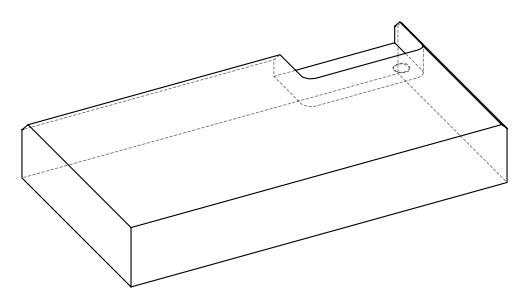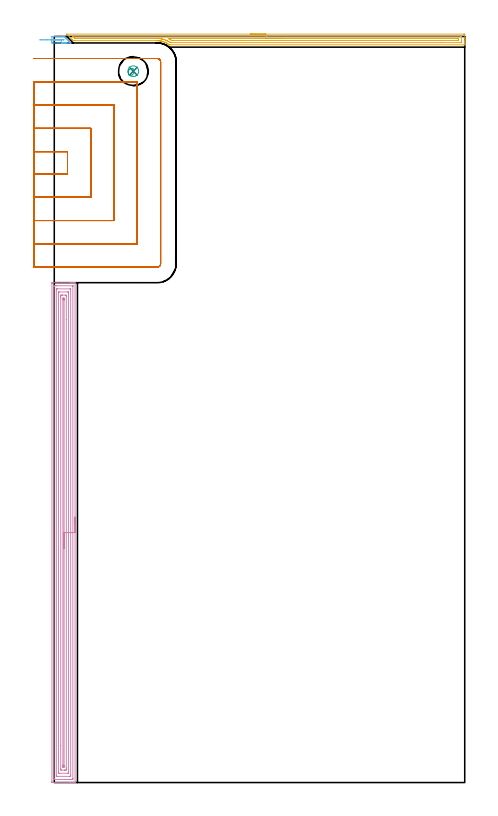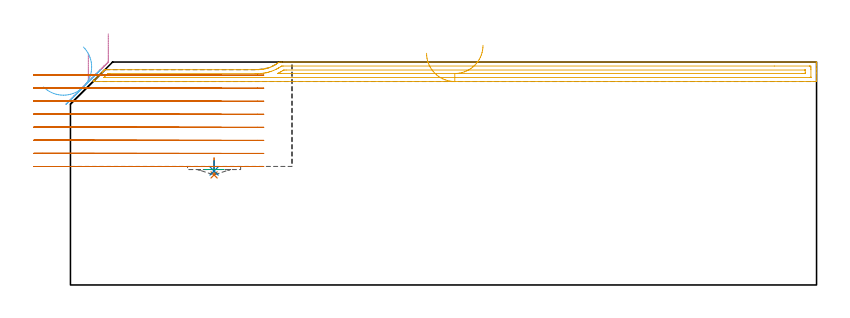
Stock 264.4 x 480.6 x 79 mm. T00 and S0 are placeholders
(PLAN: 7 operations, 4 tool changes, 46.3 min)
(1 SPOT_DRILL | STEP1POCKET | NXT0321_9005460120000 | 0.06 min | 4345 mm3)
(2 DRILL_BLIND_HOLE_INTO_CENTER | STEP1POCKET | NXT0301_128 | 0.02 min | 0 mm3)
(3 MILL_ROUGH_BLIND_HOLE_CONTOUR | STEP1POCKET | UGT0201_129 | Spiral | 0.15 min | 2472 mm3)
(4 AREA_MILL | FG_CHAMFER_SURFACE | UGT0205_001 | 15.67 min | 36538 mm3)
(5 AREA_MILL_1 | FG_CHAMFER_SURFACE_1 | UGT0205_001 | 5.79 min | 6206 mm3)
(6 AREA_MILL_2 | FG_CHAMFER_SURFACE_2 | UGT0205_001 | 0.37 min | 1049 mm3)
(7 MILL_SLOT | SLOT_PARTIAL_RECTANGULAR | UGT0201_094 | Follow Part, ap 5, ae 75% | 24.22 min | 437895 mm3)
(TOOL NXT0321_9005460120000 | NC Spot Drill, 142deg, 12mm, Carbide, Uncoated | D12 PA142 FL30 Z2)
(TOOL NXT0301_128 | Carbide Drill 12mm [861.1-1200-036A1-GP GC34] | D12 PA150 FL37.4 Z2)
(TOOL UGT0201_129 | Carbide End Mill 11.9 | D11.9 FL15 Z4)
(TOOL UGT0205_001 | Chamfer Mill 20 x 3 x 45 deg. | D20 FL50 Z2)
(TOOL UGT0201_094 | End mill 20 mm | D20 FL38 Z4)
(OP 1 SPOT_DRILL)
G17 G21 G94 G90
T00 M6
G54
G17 G0 G90 X50.9 Y458.2 S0 M3
G43 Z89. H0
G94 G81 G98 Z39. F250. R45.
G80
M5
M2
(OP 2 DRILL_BLIND_HOLE_INTO_CENTER)
G17 G21 G94 G90
T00 M6
G54
G17 G0 G90 X50.9 Y458.2 S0 M3
G43 Z89. H1
G94 G81 G98 Z40.392 F250. R44.
G80
M5
M2
(OP 3 MILL_ROUGH_BLIND_HOLE_CONTOUR)
G17 G21 G94 G90
T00 M6
G54
G17 G0 G90 X50.9 Y458.2 S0 M3
G43 Z89. H0
Z40.9
G94 G3 X51.443 Y458.9 R0.56 F250.
X50.472 Y459.871 R1.348
X48.077 Y459.055 R2.309
X47.875 Y456.541 R2.294
X52.559 Y455.175 R3.45
X47.875 Y456.541 R-3.45
X50.217 Y455.858 R1.725
X50.9 Y458.2 R1.725
G0 Z89.
M5
M2
(OP 4 AREA_MILL)
G17 G21 G94 G90
T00 M6
G54
G17 G0 G90 X13.4 Y171. S1061 M3
G43 Z89. H0
G94 G1 Y170.962 Z88.128 F250.
Y170.848 Z87.263
Y170.659 Z86.412
Y170.397 Z85.58
Y170.063 Z84.774
Y169.66 Z84.
Y169.191 Z83.264
Y168.66 Z82.572
Y168.071 Z81.929
Y167.428 Z81.339
Y166.736 Z80.808
Y166. Z80.34
Y165.226 Z79.937
Y164.42 Z79.603
Y163.588 Z79.341
Y162.736 Z79.152
Y161.872 Z79.038
Y161. Z79.
Y0.173
X13.393 Y0.01 Z78.993
X13.076 Y0. Z78.676
X12.785 Z78.384
X12.103 Z77.698
X10.884 Z76.48
X10.345 Z75.939
X9.735 Z75.331
X-1.082 Y0.001 Z64.515
X-1.292 Y0.004 Z64.305
X-1.492 Y0.01 Z64.105
X-1.496 Y0.199 Z64.102
X-1.499 Y0.62 Z64.101
Y321.38
X-1.496 Y321.801 Z64.102
X-1.492 Y321.99 Z64.105
X-1.082 Y322. Z64.515
X10.345 Z75.939
X10.884 Z76.48
X11.224 Z76.82
X11.763 Z77.359
X12.103 Z77.698
X13.077 Z78.676
X13.394 Y321.99 Z78.993
X13.4 Y321.827 Z79.
Y161.
X11.986 Z77.586
X11.985 Y2.527 Z77.585
X11.984 Y2.407 Z77.584
X11.979 Y2.029 Z77.579
X11.615 Y2.009 Z77.215
X11.224 Y2.003 Z76.824
X10.745 Y2. Z76.345
X10.345 Z75.945
X0.197 Z65.797
X-0.003 Y2.002 Z65.597
X-0.036 Y2.004 Z65.564
X-0.068 Y2.01 Z65.532
X-0.079 Y2.019 Z65.521
X-0.08 Y2.044 Z65.52
X-0.085 Y2.286 Z65.515
Y319.473
X-0.084 Y319.593 Z65.516
X-0.079 Y319.971 Z65.521
X0.285 Y319.991 Z65.885
X0.676 Y319.997 Z66.276
X1.155 Y320. Z66.755
X1.555 Z67.155
X11.703 Z77.303
X11.903 Y319.998 Z77.503
X11.936 Y319.996 Z77.536
X11.968 Y319.99 Z77.568
X11.979 Y319.981 Z77.579
X11.98 Y319.956 Z77.58
X11.985 Y319.714 Z77.585
X11.986 Y161. Z77.586
X10.571 Z76.171
Y4.857
X10.569 Y4.194 Z76.169
X10.567 Y4.079 Z76.167
X10.565 Y4.024 Z76.165
X10.559 Y4.009 Z76.159
X10.531 Y4.004 Z76.131
X10.345 Y4.002 Z75.945
X9.657 Y4. Z75.257
X1.745 Z67.345
X1.555 Y4.002 Z67.155
X1.365 Y4.007 Z66.965
X1.342 Y4.01 Z66.942
X1.335 Y4.019 Z66.935
X1.332 Y4.056 Z66.932
X1.33 Y4.117 Z66.93
X1.329 Y4.194 Z66.929
X1.328 Y4.424 Z66.928
X1.329 Y317.143 Z66.929
X1.33 Y317.806 Z66.93
X1.333 Y317.921 Z66.933
X1.335 Y317.976 Z66.935
X1.341 Y317.991 Z66.941
X1.369 Y317.996 Z66.969
X1.555 Y317.998 Z67.155
X2.243 Y318. Z67.843
X10.155 Z75.755
X10.345 Y317.998 Z75.945
X10.535 Y317.993 Z76.135
X10.558 Y317.99 Z76.158
X10.565 Y317.981 Z76.165
X10.568 Y317.944 Z76.168
X10.57 Y317.883 Z76.17
X10.571 Y317.806 Z76.171
Y317.576
Y161.
X9.157 Z74.757
Y6.874
X9.156 Y6.296 Z74.756
X9.153 Y6.102 Z74.753
X9.15 Y6.033 Z74.75
X9.146 Y6.009 Z74.746
X9.124 Y6.008 Z74.724
X9.017 Y6.004 Z74.617
X8.587 Y6. Z74.187
X3.294 Z68.894
X2.883 Y6.007 Z68.483
X2.781 Y6.01 Z68.381
X2.749 Y6.022 Z68.349
X2.747 Y6.055 Z68.347
X2.745 Y6.139 Z68.345
X2.743 Y6.56 Z68.343
Y6.874
Y315.126
X2.744 Y315.704 Z68.344
X2.747 Y315.898 Z68.347
X2.75 Y315.967 Z68.35
X2.754 Y315.991 Z68.354
X2.776 Y315.992 Z68.376
X2.883 Y315.996 Z68.483
X3.313 Y316. Z68.913
X8.606 Z74.206
X9.017 Y315.993 Z74.617
X9.119 Y315.99 Z74.719
X9.151 Y315.978 Z74.751
X9.153 Y315.945 Z74.753
X9.155 Y315.861 Z74.755
X9.157 Y315.44 Z74.757
Y315.126
Y161.
X7.743 Z73.343
Y9.555
X7.742 Y8.661 Z73.342
X7.741 Y8.627 Z73.341
X7.708 Y8.01 Z73.308
X7.476 Y8.003 Z73.076
X6.829 Y8. Z72.429
X6.6 Z72.2
X4.841 Y8.001 Z70.441
X4.192 Y8.01 Z69.792
X4.159 Y8.661 Z69.759
X4.158 Y8.696 Z69.758
X4.157 Y23.753 Z69.757
Y312.445
X4.158 Y313.339 Z69.758
X4.159 Y313.373 Z69.759
X4.192 Y313.99 Z69.792
X4.424 Y313.997 Z70.024
X5.071 Y314. Z70.671
X5.3 Z70.9
X7.059 Y313.999 Z72.659
X7.708 Y313.99 Z73.308
X7.741 Y313.339 Z73.341
X7.742 Y313.304 Z73.342
X7.743 Y298.247 Z73.343
Y161.
X6.329 Z71.929
Y10.957
X6.327 Y10.448 Z71.927
X6.324 Y10.068 Z71.924
X6.322 Y10.017 Z71.922
X6.28 Y10.01 Z71.88
X6.17 Y10.005 Z71.77
X5.95 Y10.001 Z71.55
X5.803 Z71.403
X5.686 Y10.005 Z71.286
X5.608 Y10.01 Z71.208
X5.578 Y10.02 Z71.178
X5.576 Y10.064 Z71.176
X5.573 Y10.448 Z71.173
X5.571 Y10.833 Z71.171
Y11.342
Y311.043
X5.573 Y311.552 Z71.173
X5.575 Y311.932 Z71.175
X5.578 Y311.983 Z71.178
X5.62 Y311.99 Z71.22
X5.73 Y311.995 Z71.33
X5.95 Y311.999 Z71.55
X6.097 Z71.697
X6.214 Y311.995 Z71.814
X6.292 Y311.99 Z71.892
X6.322 Y311.98 Z71.922
X6.324 Y311.936 Z71.924
X6.327 Y311.552 Z71.927
X6.329 Y311.167 Z71.929
Y310.658
Y161.
Y160.128 Z71.967
Y159.263 Z72.081
Y158.412 Z72.27
Y157.58 Z72.532
Y156.774 Z72.866
Y156. Z73.269
Y155.264 Z73.737
Y154.572 Z74.268
Y153.929 Z74.858
Y153.34 Z75.501
Y152.808 Z76.193
Y152.34 Z76.929
Y151.937 Z77.703
Y151.603 Z78.509
Y151.341 Z79.341
Y151.152 Z80.192
Y151.038 Z81.057
Y151. Z81.929
G0 Z89.
M5
M2
(OP 5 AREA_MILL_1)
G17 G21 G94 G90
T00 M6
G54
G17 G0 G90 X126.2 Y482.1 S1061 M3
G43 Z89. H0
Z82.1
G94 G1 X126.238 Z81.229 F250.
X126.352 Z80.364
X126.541 Z79.512
X126.803 Z78.68
X127.137 Z77.874
X127.54 Z77.1
X128.009 Z76.364
X128.54 Z75.672
X129.129 Z75.029
X129.772 Z74.44
X130.464 Z73.909
X131.2 Z73.44
X131.974 Z73.037
X132.78 Z72.703
X133.612 Z72.441
X134.464 Z72.252
X135.328 Z72.138
X136.2 Z72.1
X263.797 Y482.099 Z72.101
X264.182 Y482.096 Z72.102
X264.39 Y482.092 Z72.105
X264.4 Y481.718 Z72.479
Y479.088 Z75.107
Y477.644 Z76.553
Y476.459 Z77.736
Y475.842 Z78.357
Y475.469 Z78.73
X264.398 Y475.333 Z78.86
X264.39 Y475.202 Z78.988
X264.243 Y475.2 Z79.
X74.632
X73.946 Y475.202 Z78.987
X73.785 Y475.328 Z78.868
X73.74 Y475.362 Z78.836
X73.434 Y475.59 Z78.608
X73.294 Y475.688 Z78.508
X73.076 Y475.843 Z78.355
X72.938 Y475.931 Z78.267
X72.893 Y475.96 Z78.238
X72.45 Y476.227 Z77.971
X72.001 Y476.481 Z77.717
X71.955 Y476.504 Z77.693
X71.772 Y476.6 Z77.599
X71.641 Y476.665 Z77.535
X71.54 Y476.714 Z77.484
X71.11 Y476.905 Z77.293
X70.665 Y477.085 Z77.114
X70.218 Y477.242 Z76.955
X69.914 Y477.335 Z76.863
X69.725 Y477.391 Z76.803
X69.485 Y477.464 Z76.731
X69.326 Y477.512 Z76.683
X69.279 Y477.525 Z76.67
X69.186 Y477.55 Z76.646
X69.045 Y477.584 Z76.613
X68.829 Y477.627 Z76.572
X68.435 Y477.703 Z76.495
X68.386 Y477.711 Z76.487
X67.989 Y477.776 Z76.423
X67.737 Y477.807 Z76.393
X67.543 Y477.829 Z76.367
X67.494 Y477.832 Z76.361
X67.376 Y477.842 Z76.351
X67.098 Y477.866 Z76.329
X67.004 Y477.871 Z76.323
X66.982 Y477.872 Z76.321
X66.898 Y477.877 Z76.319
X66.792 Y477.883 Z76.314
X66.651 Y477.889 Z76.306
X66.602 Y477.89 Z76.304
X66.428 Y477.895 Z76.302
X65.76 Y477.899 Z76.3
X13.064 Y477.9
X12.199 Y477.907 Z76.293
X12.172 Y477.93 Z76.27
X11.886 Y478.212 Z75.983
X11.726 Y478.373 Z75.825
X11.612 Y478.487 Z75.711
X11.447 Y478.65 Z75.545
X11.28 Y478.819 Z75.379
X10.321 Y479.779 Z74.42
X8.382 Y481.718 Z72.482
X8.157 Y481.945 Z72.255
X8.019 Y482.093 Z72.106
X8.157 Y482.1 Z72.1
X136.2
Y480.686 Z73.514
X262.012 Y480.685 Z73.515
X262.173 Y480.683 Z73.517
X262.357 Y480.679 Z73.521
X262.391 Y480.675 Z73.525
X262.395 Y480.65 Z73.55
X262.397 Y480.623 Z73.577
X262.4 Y480.461 Z73.739
Y477.831 Z76.369
X262.396 Y477.335 Z76.865
X262.391 Y476.964 Z77.236
X262.37 Y476.621 Z77.579
X262.012 Y476.616 Z77.584
X261.853 Y476.615 Z77.585
X249.428 Y476.614 Z77.586
X75.366 Y476.615 Z77.585
X74.999 Y476.619 Z77.581
X74.82 Y476.621 Z77.579
X74.632 Y476.743 Z77.457
X74.402 Y476.893 Z77.307
X73.81 Y477.266 Z76.934
X73.74 Y477.308 Z76.892
X73.692 Y477.335 Z76.865
X73.149 Y477.631 Z76.569
X72.848 Y477.786 Z76.414
X71.989 Y478.179 Z76.021
X71.955 Y478.193 Z76.007
X71.907 Y478.212 Z75.988
X71.063 Y478.518 Z75.682
X70.604 Y478.663 Z75.537
X70.171 Y478.79 Z75.41
X69.821 Y478.886 Z75.314
X69.383 Y478.985 Z75.215
X69.325 Y478.997 Z75.203
X69.279 Y479.006 Z75.194
X68.843 Y479.088 Z75.112
X68.386 Y479.159 Z75.041
X68.303 Y479.17 Z75.03
X67.494 Y479.253 Z74.947
X67.311 Y479.268 Z74.932
X66.602 Y479.301 Z74.899
X66.38 Y479.306 Z74.894
X65.709 Y479.312 Z74.888
X65.48 Y479.313 Z74.887
X13.957 Y479.315 Z74.885
X13.725 Y479.316 Z74.884
X13.396 Y479.321 Z74.879
X13.234 Y479.328 Z74.872
X13.065 Y479.49 Z74.71
X12.586 Y479.965 Z74.235
X12.172 Y480.378 Z73.822
X11.94 Y480.615 Z73.585
X11.893 Y480.667 Z73.533
X11.884 Y480.68 Z73.52
X11.896 Y480.681 Z73.519
X11.95 Y480.683 Z73.517
X12.172 Y480.685 Z73.515
X12.331 Y480.686 Z73.514
X136.2
Y479.272 Z74.928
X259.335 Y479.271 Z74.929
X260.045 Y479.267 Z74.933
X260.228 Y479.264 Z74.936
X260.39 Y479.251 Z74.949
X260.395 Y479.088 Z75.112
X260.399 Y478.92 Z75.28
X260.396 Y478.212 Z75.988
X260.393 Y478.049 Z76.151
X260.384 Y478.035 Z76.165
X260.367 Y478.033 Z76.167
X260.321 Y478.03 Z76.17
X260.228 Y478.029 Z76.171
X76.417
X75.706 Y478.034 Z76.166
X75.621 Y478.036 Z76.164
X75.525 Y478.091 Z76.109
X75.316 Y478.212 Z75.988
X74.632 Y478.605 Z75.595
X74.341 Y478.767 Z75.433
X73.702 Y479.088 Z75.112
X73.395 Y479.265 Z74.935
X73.557 Y479.268 Z74.932
X73.74 Y479.27 Z74.93
X74.446 Y479.271 Z74.929
X74.632
X136.2 Y479.272 Z74.928
X137.072 Z74.967
X137.937 Z75.08
X138.788 Z75.269
X139.62 Z75.532
X140.426 Z75.865
X141.2 Z76.268
X141.936 Z76.737
X142.628 Z77.268
X143.271 Z77.857
X143.86 Z78.501
X144.392 Z79.193
X144.86 Z79.928
X145.263 Z80.702
X145.597 Z81.508
X145.859 Z82.34
X146.048 Z83.192
X146.162 Z84.057
X146.2 Z84.928
G0 Z89.
M5
M2
(OP 6 AREA_MILL_2)
G17 G21 G94 G90
T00 M6
G54
G17 G0 G90 X4.587 Y476.4 S1061 M3
G43 Z89. H0
Z84.328
G94 G1 X5.176 Z83.684 F250.
X5.707 Z82.992
X6.176 Z82.257
X6.579 Z81.483
X6.912 Z80.677
X7.175 Z79.845
X7.363 Z78.993
X7.477 Z78.128
X7.515 Z77.257
X7.477 Z76.385
X7.363 Z75.52
X7.174 Z74.668
X6.912 Z73.836
X6.578 Z73.03
X6.175 Z72.257
X5.707 Z71.521
X5.175 Z70.829
X4.586 Z70.186
X3.099 Z68.698
X2.394 Z67.988
X-1.113 Z64.481
X-1.314 Z64.28
X-1.464 Y476.402 Z64.131
X-1.49 Y476.406 Z64.104
X-1.497 Y476.751 Z64.103
X-1.5 Y477.137 Z64.1
Y480.249
X-1.496 Y480.495 Z64.103
X-1.492 Y480.59 Z64.106
X-1.285 Y480.6 Z64.314
X6.159 Z71.758
X6.34 Z71.936
X6.501 Z72.098
X6.559 Y480.541 Z72.159
X6.778 Y480.323 Z72.375
X6.852 Y480.249 Z72.451
X6.997 Y480.103 Z72.596
X7.07 Y480.031 Z72.667
X7.143 Y479.957 Z72.742
X7.29 Y479.81 Z72.889
X7.363 Y479.739 Z72.959
X7.435 Y479.666 Z73.034
X7.583 Y479.517 Z73.183
X7.655 Y479.447 Z73.251
X7.726 Y479.374 Z73.325
X7.877 Y479.224 Z73.476
X7.947 Y479.154 Z73.544
X8.017 Y479.083 Z73.617
X8.17 Y478.931 Z73.769
X8.239 Y478.862 Z73.836
X8.309 Y478.791 Z73.908
X8.463 Y478.638 Z74.062
X8.532 Y478.57 Z74.128
X8.6 Y478.5 Z74.199
X8.756 Y478.344 Z74.355
X8.824 Y478.277 Z74.421
X8.892 Y478.209 Z74.491
X9.049 Y478.051 Z74.648
X9.116 Y477.985 Z74.713
X9.183 Y477.917 Z74.782
X9.342 Y477.758 Z74.941
X9.409 Y477.693 Z75.005
X9.475 Y477.626 Z75.074
X9.635 Y477.465 Z75.234
X9.701 Y477.401 Z75.297
X9.766 Y477.334 Z75.365
X9.928 Y477.172 Z75.527
X9.993 Y477.108 Z75.59
X10.058 Y477.043 Z75.657
X10.221 Y476.879 Z75.821
X10.285 Y476.816 Z75.882
X10.35 Y476.751 Z75.947
X10.598 Y476.503 Z76.195
X10.647 Y476.436 Z76.243
X10.663 Y476.403 Z76.26
X10.664 Y476.4
X8.704 Z74.303
X4.586 Z70.186
Y478.4
X0.54 Y478.401 Z66.14
X0.339 Y478.403 Z65.939
X-0.061 Y478.41 Z65.539
X-0.08 Y478.419 Z65.52
X-0.082 Y478.427 Z65.518
X-0.084 Y478.452 Z65.516
X-0.083 Y478.5 Z65.517
X-0.079 Y478.581 Z65.521
X0.239 Y478.592 Z65.839
X0.44 Y478.598 Z66.04
X0.54 Y478.6 Z66.14
X0.64 Z66.24
X5.802 Y478.599 Z71.402
X5.901 Y478.596 Z71.501
X6.001 Y478.59 Z71.601
X6.055 Y478.584 Z71.655
X6.086 Y478.557 Z71.686
X6.146 Y478.5 Z71.746
X6.215 Y478.425 Z71.815
X6.101 Y478.41 Z71.701
X5.999 Y478.402 Z71.599
X4.586 Y478.4 Z70.186
X3.943 Z69.597
X3.251 Z69.066
X2.515 Z68.597
X1.741 Z68.194
X0.935 Z67.86
X0.103 Z67.598
X-0.749 Z67.409
X-1.613 Z67.295
X-2.485 Z67.257
X-3.357 Z67.295
X-4.222 Z67.409
X-5.073 Z67.598
X-5.905 Z67.86
X-6.711 Z68.194
X-7.485 Z68.597
X-8.221 Z69.066
X-8.913 Z69.597
X-9.556 Z70.186
G0 Z89.
M5
M2
(OP 7 MILL_SLOT)
G17 G21 G94 G90
T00 M6
G54
G17 G0 G90 X-13. Y392. S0 M3
G43 Z89.001 H0
Z74.375
G94 G1 X-10. F250.
X8.5 F500.
Y406.4
X-10.
X-13. F250.
Y377.
X-10.
X23.5 F500.
Y421.4
X-10.
X-13. F250.
Y362.
X-10.
X38.5 F500.
Y436.4
X-10.
X-13. F250.
Y347.
X-10.
X53.5 F500.
Y451.4
X-10.
X-13. F250.
Y332.
X-10.
X66.3 F500.
G3 X68.5 Y334.2 R2.2
G1 Y464.2
G3 X66.3 Y466.4 R2.2
G1 X-10.
X-13. F250.
G0 Y392. Z69.75
G1 X-10.
X8.5 F500.
Y406.4
X-10.
X-13. F250.
Y377.
X-10.
X23.5 F500.
Y421.4
X-10.
X-13. F250.
Y362.
X-10.
X38.5 F500.
Y436.4
X-10.
X-13. F250.
Y347.
X-10.
X53.5 F500.
Y451.4
X-10.
X-13. F250.
Y332.
X-10.
X66.3 F500.
G3 X68.5 Y334.2 R2.2
G1 Y464.2
G3 X66.3 Y466.4 R2.2
G1 X-10.
X-13. F250.
G0 Y392. Z65.125
G1 X-10.
X8.5 F500.
Y406.4
X-10.
X-13. F250.
Y377.
X-10.
X23.5 F500.
Y421.4
X-10.
X-13. F250.
Y362.
X-10.
X38.5 F500.
Y436.4
X-10.
X-13. F250.
Y347.
X-10.
X53.5 F500.
Y451.4
X-10.
X-13. F250.
Y332.
X-10.
X66.3 F500.
G3 X68.5 Y334.2 R2.2
G1 Y464.2
G3 X66.3 Y466.4 R2.2
G1 X-10.
X-13. F250.
G0 Y392. Z60.5
G1 X-10.
X8.5 F500.
Y406.4
X-10.
X-13. F250.
Y377.
X-10.
X23.5 F500.
Y421.4
X-10.
X-13. F250.
Y362.
X-10.
X38.5 F500.
Y436.4
X-10.
X-13. F250.
Y347.
X-10.
X53.5 F500.
Y451.4
X-10.
X-13. F250.
Y332.
X-10.
X66.3 F500.
G3 X68.5 Y334.2 R2.2
G1 Y464.2
G3 X66.3 Y466.4 R2.2
G1 X-10.
X-13. F250.
G0 Y392. Z55.875
G1 X-10.
X8.5 F500.
Y406.4
X-10.
X-13. F250.
Y377.
X-10.
X23.5 F500.
Y421.4
X-10.
X-13. F250.
Y362.
X-10.
X38.5 F500.
Y436.4
X-10.
X-13. F250.
Y347.
X-10.
X53.5 F500.
Y451.4
X-10.
X-13. F250.
Y332.
X-10.
X66.3 F500.
G3 X68.5 Y334.2 R2.2
G1 Y464.2
G3 X66.3 Y466.4 R2.2
G1 X-10.
X-13. F250.
G0 Y392. Z51.25
G1 X-10.
X8.5 F500.
Y406.4
X-10.
X-13. F250.
Y377.
X-10.
X23.5 F500.
Y421.4
X-10.
X-13. F250.
Y362.
X-10.
X38.5 F500.
Y436.4
X-10.
X-13. F250.
Y347.
X-10.
X53.5 F500.
Y451.4
X-10.
X-13. F250.
Y332.
X-10.
X66.3 F500.
G3 X68.5 Y334.2 R2.2
G1 Y464.2
G3 X66.3 Y466.4 R2.2
G1 X-10.
X-13. F250.
G0 Y392. Z46.625
G1 X-10.
X8.5 F500.
Y406.4
X-10.
X-13. F250.
Y377.
X-10.
X23.5 F500.
Y421.4
X-10.
X-13. F250.
Y362.
X-10.
X38.5 F500.
Y436.4
X-10.
X-13. F250.
Y347.
X-10.
X53.5 F500.
Y451.4
X-10.
X-13. F250.
Y332.
X-10.
X66.3 F500.
G3 X68.5 Y334.2 R2.2
G1 Y464.2
G3 X66.3 Y466.4 R2.2
G1 X-10.
X-13. F250.
G0 Y392. Z42.
G1 X-10.
X8.5 F500.
Y406.4
X-10.
X-13. F250.
Y377.
X-10.
X23.5 F500.
Y421.4
X-10.
X-13. F250.
Y362.
X-10.
X38.5 F500.
Y436.4
X-10.
X-13. F250.
Y347.
X-10.
X53.5 F500.
Y451.4
X-10.
X-13. F250.
Y332.
X-10.
X66.3 F500.
G3 X68.5 Y334.2 R2.2
G1 Y464.2
G3 X66.3 Y466.4 R2.2
G1 X-10.
X-13. F250.
G0 Z89.001
M5
M2
